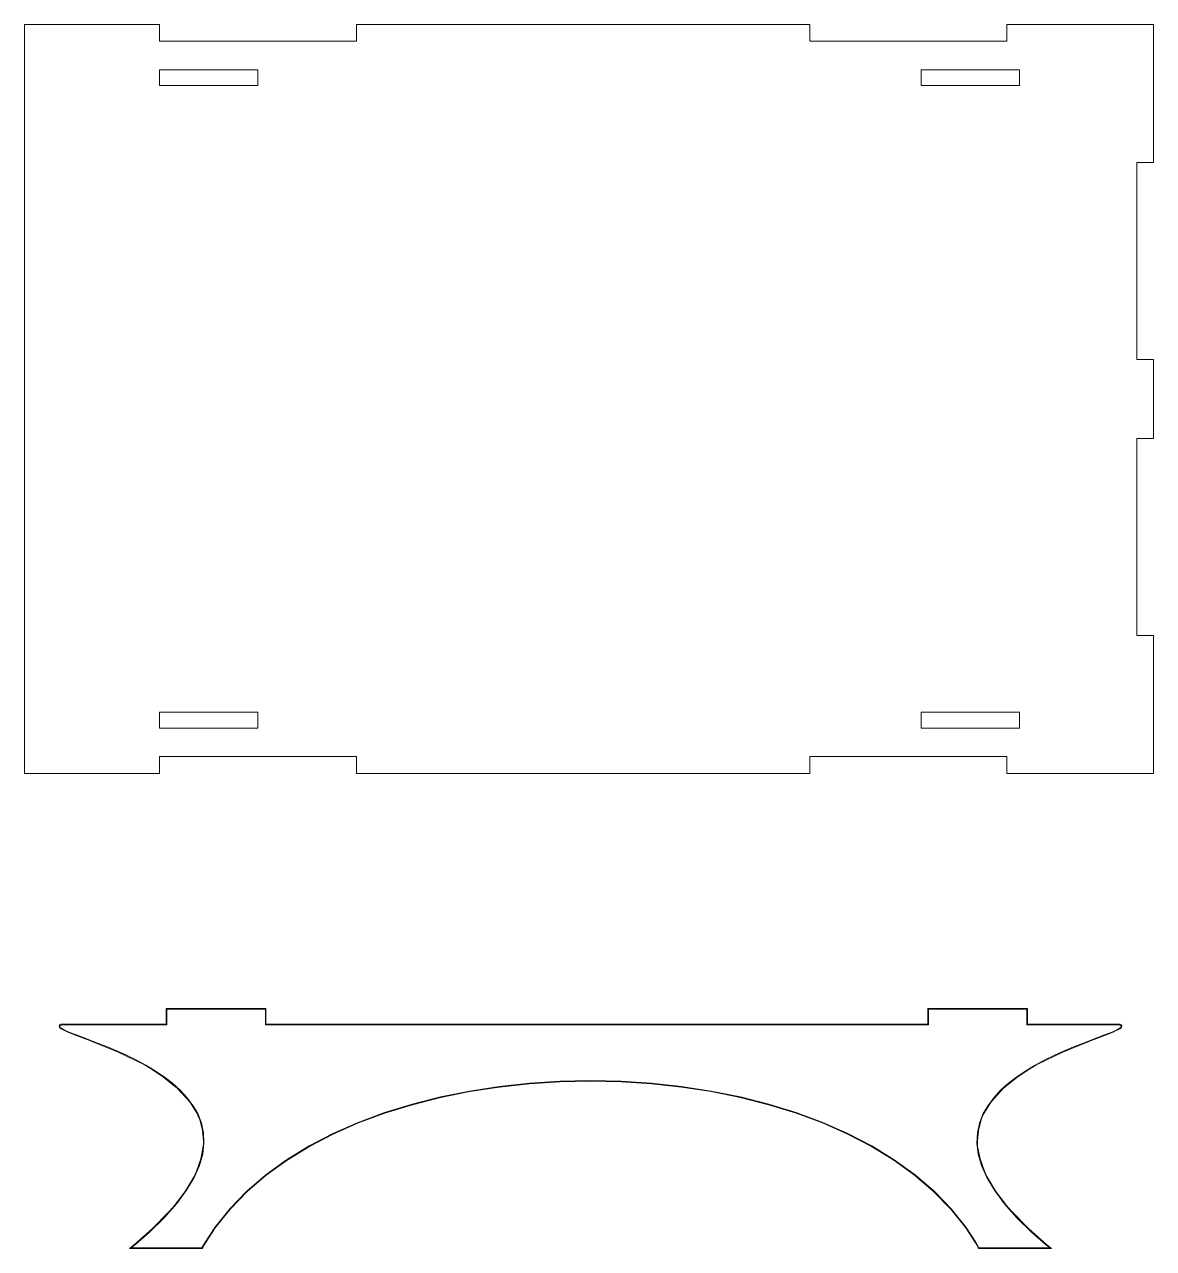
# Model space of a CAD drawing. Header units: millimetres. Extents: x -1378 to 3334, y -1176 to 661.
# Drawn here: x 971.1 to 1400.8, y -713.1 to -247.3 of the extents above; entities that cross this region are included whole.
import ezdxf

# ---------------------------------------------------------------- set-up
doc = ezdxf.new("R2010")
doc.units = ezdxf.units.MM
doc.header["$MEASUREMENT"] = 0
doc.layers.add('Layer 1', color=7, linetype='Continuous')

msp = doc.modelspace()

# ---------------------------------------------------------------- linework, layer by layer
at = {"layer": 'Layer 1', "color": 153, "lineweight": 9}
for points in [[(971.0608, -532.3173), (971.0608, -532.3173), (971.0608, -247.3173), (971.0608, -247.3173)], [(971.0608, -247.3173), (971.0608, -247.3173), (1022.4308, -247.3173), (1022.4308, -247.3173)], [(971.0608, -532.3173), (971.0608, -532.3173), (971.0608, -247.3173), (971.0608, -247.3173)], [(971.0608, -247.3173), (971.0608, -247.3173), (1022.4308, -247.3173), (1022.4308, -247.3173)], [(1022.4308, -247.3173), (1022.4308, -247.3173), (1022.4308, -253.6923), (1022.4308, -253.6923)], [(1022.4308, -247.3173), (1022.4308, -247.3173), (1022.4308, -253.6923), (1022.4308, -253.6923)], [(1097.4308, -253.6923), (1097.4308, -253.6923), (1097.4308, -247.3173), (1097.4308, -247.3173)], [(1097.4308, -247.3173), (1097.4308, -247.3173), (1269.9308, -247.3173), (1269.9308, -247.3173)], [(1097.4308, -253.6923), (1097.4308, -253.6923), (1097.4308, -247.3173), (1097.4308, -247.3173)], [(1097.4308, -247.3173), (1097.4308, -247.3173), (1269.9308, -247.3173), (1269.9308, -247.3173)], [(1269.9308, -247.3173), (1269.9308, -247.3173), (1269.9308, -253.6923), (1269.9308, -253.6923)], [(1269.9308, -247.3173), (1269.9308, -247.3173), (1269.9308, -253.6923), (1269.9308, -253.6923)], [(1344.9308, -253.6923), (1344.9308, -253.6923), (1344.9308, -247.3173), (1344.9308, -247.3173)], [(1344.9308, -247.3173), (1344.9308, -247.3173), (1400.8008, -247.3173), (1400.8008, -247.3173)], [(1344.9308, -253.6923), (1344.9308, -253.6923), (1344.9308, -247.3173), (1344.9308, -247.3173)], [(1344.9308, -247.3173), (1344.9308, -247.3173), (1400.8008, -247.3173), (1400.8008, -247.3173)], [(1400.8008, -247.3173), (1400.8008, -247.3173), (1400.8008, -299.8143), (1400.8008, -299.8143)], [(1400.8008, -247.3173), (1400.8008, -247.3173), (1400.8008, -299.8143), (1400.8008, -299.8143)], [(1022.4308, -253.6923), (1022.4308, -253.6923), (1097.4308, -253.6923), (1097.4308, -253.6923)], [(1022.4308, -253.6923), (1022.4308, -253.6923), (1097.4308, -253.6923), (1097.4308, -253.6923)], [(1269.9308, -253.6923), (1269.9308, -253.6923), (1344.9308, -253.6923), (1344.9308, -253.6923)], [(1269.9308, -253.6923), (1269.9308, -253.6923), (1344.9308, -253.6923), (1344.9308, -253.6923)], [(1022.4308, -264.5683), (1022.4308, -264.5683), (1059.9308, -264.5683), (1059.9308, -264.5683)], [(1022.4308, -270.5653), (1022.4308, -270.5653), (1022.4308, -264.5683), (1022.4308, -264.5683)], [(1022.4308, -264.5683), (1022.4308, -264.5683), (1059.9308, -264.5683), (1059.9308, -264.5683)], [(1022.4308, -270.5653), (1022.4308, -270.5653), (1022.4308, -264.5683), (1022.4308, -264.5683)], [(1059.9308, -264.5683), (1059.9308, -264.5683), (1059.9308, -270.5653), (1059.9308, -270.5653)], [(1059.9308, -264.5683), (1059.9308, -264.5683), (1059.9308, -270.5653), (1059.9308, -270.5653)], [(1312.3108, -264.5683), (1312.3108, -264.5683), (1349.8108, -264.5683), (1349.8108, -264.5683)], [(1312.3108, -270.5653), (1312.3108, -270.5653), (1312.3108, -264.5683), (1312.3108, -264.5683)], [(1312.3108, -264.5683), (1312.3108, -264.5683), (1349.8108, -264.5683), (1349.8108, -264.5683)], [(1312.3108, -270.5653), (1312.3108, -270.5653), (1312.3108, -264.5683), (1312.3108, -264.5683)], [(1349.8108, -264.5683), (1349.8108, -264.5683), (1349.8108, -270.5653), (1349.8108, -270.5653)], [(1349.8108, -264.5683), (1349.8108, -264.5683), (1349.8108, -270.5653), (1349.8108, -270.5653)], [(1059.9308, -270.5653), (1059.9308, -270.5653), (1022.4308, -270.5653), (1022.4308, -270.5653)], [(1059.9308, -270.5653), (1059.9308, -270.5653), (1022.4308, -270.5653), (1022.4308, -270.5653)], [(1349.8108, -270.5653), (1349.8108, -270.5653), (1312.3108, -270.5653), (1312.3108, -270.5653)], [(1349.8108, -270.5653), (1349.8108, -270.5653), (1312.3108, -270.5653), (1312.3108, -270.5653)], [(1400.8008, -299.8143), (1400.8008, -299.8143), (1394.4308, -299.8143), (1394.4308, -299.8143)], [(1394.4308, -299.8143), (1394.4308, -299.8143), (1394.4308, -374.8183), (1394.4308, -374.8183)], [(1400.8008, -299.8143), (1400.8008, -299.8143), (1394.4308, -299.8143), (1394.4308, -299.8143)], [(1394.4308, -299.8143), (1394.4308, -299.8143), (1394.4308, -374.8183), (1394.4308, -374.8183)], [(1394.4308, -374.8183), (1394.4308, -374.8183), (1400.8008, -374.8183), (1400.8008, -374.8183)], [(1394.4308, -374.8183), (1394.4308, -374.8183), (1400.8008, -374.8183), (1400.8008, -374.8183)], [(1400.8008, -374.8183), (1400.8008, -374.8183), (1400.8008, -404.8183), (1400.8008, -404.8183)], [(1400.8008, -374.8183), (1400.8008, -374.8183), (1400.8008, -404.8183), (1400.8008, -404.8183)], [(1395.6308, -404.8183), (1395.6308, -404.8183), (1394.4308, -404.8183), (1394.4308, -404.8183)], [(1394.4308, -404.8183), (1394.4308, -404.8183), (1394.4308, -479.8173), (1394.4308, -479.8173)], [(1395.6308, -404.8183), (1395.6308, -404.8183), (1394.4308, -404.8183), (1394.4308, -404.8183)], [(1394.4308, -404.8183), (1394.4308, -404.8183), (1394.4308, -479.8173), (1394.4308, -479.8173)], [(1399.2108, -404.8183), (1399.2108, -404.8183), (1395.6308, -404.8183), (1395.6308, -404.8183)], [(1399.2108, -404.8183), (1399.2108, -404.8183), (1395.6308, -404.8183), (1395.6308, -404.8183)], [(1400.8008, -404.8183), (1400.8008, -404.8183), (1399.2108, -404.8183), (1399.2108, -404.8183)], [(1400.8008, -404.8183), (1400.8008, -404.8183), (1399.2108, -404.8183), (1399.2108, -404.8183)], [(1394.4308, -479.8173), (1394.4308, -479.8173), (1400.8008, -479.8173), (1400.8008, -479.8173)], [(1394.4308, -479.8173), (1394.4308, -479.8173), (1400.8008, -479.8173), (1400.8008, -479.8173)], [(1400.8008, -479.8173), (1400.8008, -479.8173), (1400.8008, -532.3173), (1400.8008, -532.3173)], [(1400.8008, -479.8173), (1400.8008, -479.8173), (1400.8008, -532.3173), (1400.8008, -532.3173)], [(1022.4308, -509.0673), (1022.4308, -509.0673), (1059.9308, -509.0673), (1059.9308, -509.0673)], [(1022.4308, -515.0673), (1022.4308, -515.0673), (1022.4308, -509.0673), (1022.4308, -509.0673)], [(1022.4308, -509.0673), (1022.4308, -509.0673), (1059.9308, -509.0673), (1059.9308, -509.0673)], [(1022.4308, -515.0673), (1022.4308, -515.0673), (1022.4308, -509.0673), (1022.4308, -509.0673)], [(1059.9308, -509.0673), (1059.9308, -509.0673), (1059.9308, -515.0673), (1059.9308, -515.0673)], [(1059.9308, -509.0673), (1059.9308, -509.0673), (1059.9308, -515.0673), (1059.9308, -515.0673)], [(1312.3108, -509.0673), (1312.3108, -509.0673), (1349.8108, -509.0673), (1349.8108, -509.0673)], [(1312.3108, -515.0673), (1312.3108, -515.0673), (1312.3108, -509.0673), (1312.3108, -509.0673)], [(1312.3108, -509.0673), (1312.3108, -509.0673), (1349.8108, -509.0673), (1349.8108, -509.0673)], [(1312.3108, -515.0673), (1312.3108, -515.0673), (1312.3108, -509.0673), (1312.3108, -509.0673)], [(1349.8108, -509.0673), (1349.8108, -509.0673), (1349.8108, -515.0673), (1349.8108, -515.0673)], [(1349.8108, -509.0673), (1349.8108, -509.0673), (1349.8108, -515.0673), (1349.8108, -515.0673)], [(1059.9308, -515.0673), (1059.9308, -515.0673), (1022.4308, -515.0673), (1022.4308, -515.0673)], [(1059.9308, -515.0673), (1059.9308, -515.0673), (1022.4308, -515.0673), (1022.4308, -515.0673)], [(1349.8108, -515.0673), (1349.8108, -515.0673), (1312.3108, -515.0673), (1312.3108, -515.0673)], [(1349.8108, -515.0673), (1349.8108, -515.0673), (1312.3108, -515.0673), (1312.3108, -515.0673)], [(1097.4308, -525.9413), (1097.4308, -525.9413), (1022.4308, -525.9413), (1022.4308, -525.9413)], [(1022.4308, -525.9413), (1022.4308, -525.9413), (1022.4308, -532.3173), (1022.4308, -532.3173)], [(1097.4308, -525.9413), (1097.4308, -525.9413), (1022.4308, -525.9413), (1022.4308, -525.9413)], [(1022.4308, -525.9413), (1022.4308, -525.9413), (1022.4308, -532.3173), (1022.4308, -532.3173)], [(1097.4308, -532.3173), (1097.4308, -532.3173), (1097.4308, -525.9413), (1097.4308, -525.9413)], [(1097.4308, -532.3173), (1097.4308, -532.3173), (1097.4308, -525.9413), (1097.4308, -525.9413)], [(1344.9308, -525.9413), (1344.9308, -525.9413), (1269.9308, -525.9413), (1269.9308, -525.9413)], [(1269.9308, -525.9413), (1269.9308, -525.9413), (1269.9308, -532.3173), (1269.9308, -532.3173)], [(1344.9308, -525.9413), (1344.9308, -525.9413), (1269.9308, -525.9413), (1269.9308, -525.9413)], [(1269.9308, -525.9413), (1269.9308, -525.9413), (1269.9308, -532.3173), (1269.9308, -532.3173)], [(1344.9308, -532.3173), (1344.9308, -532.3173), (1344.9308, -525.9413), (1344.9308, -525.9413)], [(1344.9308, -532.3173), (1344.9308, -532.3173), (1344.9308, -525.9413), (1344.9308, -525.9413)], [(1022.4308, -532.3173), (1022.4308, -532.3173), (971.0608, -532.3173), (971.0608, -532.3173)], [(1022.4308, -532.3173), (1022.4308, -532.3173), (971.0608, -532.3173), (971.0608, -532.3173)], [(1269.9308, -532.3173), (1269.9308, -532.3173), (1097.4308, -532.3173), (1097.4308, -532.3173)], [(1269.9308, -532.3173), (1269.9308, -532.3173), (1097.4308, -532.3173), (1097.4308, -532.3173)], [(1400.8008, -532.3173), (1400.8008, -532.3173), (1344.9308, -532.3173), (1344.9308, -532.3173)], [(1400.8008, -532.3173), (1400.8008, -532.3173), (1344.9308, -532.3173), (1344.9308, -532.3173)]]:
    msp.add_open_spline(points, degree=3, dxfattribs=at)
at = {"layer": 'Layer 1', "color": 222, "lineweight": 9}
for points in [[(1025.0108, -627.8033), (1025.0108, -627.8033), (1025.0108, -621.8033), (1025.0108, -621.8033)], [(1025.0108, -621.8033), (1025.0108, -621.8033), (1062.9608, -621.8033), (1062.9608, -621.8033)], [(1025.2408, -628.0273), (1025.2408, -628.0273), (1025.2408, -622.0273), (1025.2408, -622.0273)], [(1025.2408, -622.0273), (1025.2408, -622.0273), (1062.7408, -622.0273), (1062.7408, -622.0273)], [(1062.7408, -622.0273), (1062.7408, -622.0273), (1062.7408, -628.0273), (1062.7408, -628.0273)], [(1062.9608, -621.8033), (1062.9608, -621.8033), (1062.9608, -627.8033), (1062.9608, -627.8033)], [(1314.8908, -627.8033), (1314.8908, -627.8033), (1314.8908, -621.8033), (1314.8908, -621.8033)], [(1314.8908, -621.8033), (1314.8908, -621.8033), (1352.8408, -621.8033), (1352.8408, -621.8033)], [(1315.1108, -628.0273), (1315.1108, -628.0273), (1315.1108, -622.0273), (1315.1108, -622.0273)], [(1315.1108, -622.0273), (1315.1108, -622.0273), (1352.6108, -622.0273), (1352.6108, -622.0273)], [(1352.6108, -622.0273), (1352.6108, -622.0273), (1352.6108, -628.0273), (1352.6108, -628.0273)], [(1352.8408, -621.8033), (1352.8408, -621.8033), (1352.8408, -627.8033), (1352.8408, -627.8033)], [(984.2108, -628.6253), (984.2108, -628.6253), (984.2308, -628.5113), (984.2308, -628.5113)], [(984.4908, -629.1373), (984.4908, -629.1373), (984.2108, -628.6253), (984.2108, -628.6253)], [(984.2308, -628.5113), (984.2308, -628.5113), (984.2408, -628.4163), (984.2408, -628.4163)], [(984.2408, -628.4163), (984.2408, -628.4163), (984.5208, -628.0663), (984.5208, -628.0663)], [(984.4908, -628.4173), (984.4908, -628.4173), (984.9208, -628.0873), (984.9208, -628.0873)], [(984.5808, -628.8913), (984.5808, -628.8913), (984.4908, -628.4173), (984.4908, -628.4173)], [(984.5208, -628.0663), (984.5208, -628.0663), (984.9208, -627.8453), (984.9208, -627.8453)], [(984.9208, -627.8453), (984.9208, -627.8453), (985.0008, -627.8163), (985.0008, -627.8163)], [(984.9208, -628.0873), (984.9208, -628.0873), (985.0808, -628.0273), (985.0808, -628.0273)], [(985.0008, -627.8163), (985.0008, -627.8163), (985.0408, -627.8033), (985.0408, -627.8033)], [(985.0408, -627.8033), (985.0408, -627.8033), (1025.0108, -627.8033), (1025.0108, -627.8033)], [(985.0808, -628.0273), (985.0808, -628.0273), (1025.2408, -628.0273), (1025.2408, -628.0273)], [(1062.7408, -628.0273), (1062.7408, -628.0273), (1315.1108, -628.0273), (1315.1108, -628.0273)], [(1062.9608, -627.8033), (1062.9608, -627.8033), (1314.8908, -627.8033), (1314.8908, -627.8033)], [(1352.6108, -628.0273), (1352.6108, -628.0273), (1387.9008, -628.0273), (1387.9008, -628.0273)], [(1352.8408, -627.8033), (1352.8408, -627.8033), (1387.9308, -627.8033), (1387.9308, -627.8033)], [(1387.9008, -628.0273), (1387.9008, -628.0273), (1388.0608, -628.0873), (1388.0608, -628.0873)], [(1387.9308, -627.8033), (1387.9308, -627.8033), (1387.9708, -627.8163), (1387.9708, -627.8163)], [(1387.9708, -627.8163), (1387.9708, -627.8163), (1388.0508, -627.8453), (1388.0508, -627.8453)], [(1388.0508, -627.8453), (1388.0508, -627.8453), (1388.4608, -628.0663), (1388.4608, -628.0663)], [(1388.0608, -628.0873), (1388.0608, -628.0873), (1388.4808, -628.4173), (1388.4808, -628.4173)], [(1388.4808, -628.4173), (1388.4808, -628.4173), (1388.4008, -628.8913), (1388.4008, -628.8913)], [(1388.4608, -628.0663), (1388.4608, -628.0663), (1388.7408, -628.4163), (1388.7408, -628.4163)], [(1388.7608, -628.6253), (1388.7608, -628.6253), (1388.4808, -629.1373), (1388.4808, -629.1373)], [(1388.7408, -628.4163), (1388.7408, -628.4163), (1388.7508, -628.5113), (1388.7508, -628.5113)], [(1388.7508, -628.5113), (1388.7508, -628.5113), (1388.7608, -628.6253), (1388.7608, -628.6253)], [(984.9708, -629.5243), (984.9708, -629.5243), (984.4908, -629.1373), (984.4908, -629.1373)], [(985.2808, -629.4553), (985.2808, -629.4553), (984.5808, -628.8913), (984.5808, -628.8913)], [(985.0608, -629.5783), (985.0608, -629.5783), (984.9708, -629.5243), (984.9708, -629.5243)], [(985.2208, -629.6863), (985.2208, -629.6863), (985.0608, -629.5783), (985.0608, -629.5783)], [(987.1108, -630.6103), (987.1108, -630.6103), (985.2208, -629.6863), (985.2208, -629.6863)], [(986.5508, -630.1143), (986.5508, -630.1143), (985.2808, -629.4553), (985.2808, -629.4553)], [(988.3308, -630.8743), (988.3308, -630.8743), (986.5508, -630.1143), (986.5508, -630.1143)], [(987.3008, -630.6903), (987.3008, -630.6903), (987.1108, -630.6103), (987.1108, -630.6103)], [(987.5808, -630.8113), (987.5808, -630.8113), (987.3008, -630.6903), (987.3008, -630.6903)], [(990.4608, -631.9533), (990.4608, -631.9533), (987.5808, -630.8113), (987.5808, -630.8113)], [(990.5408, -631.7423), (990.5408, -631.7423), (988.3308, -630.8743), (988.3308, -630.8743)], [(990.7508, -632.0643), (990.7508, -632.0643), (990.4608, -631.9533), (990.4608, -631.9533)], [(993.1408, -632.7263), (993.1408, -632.7263), (990.5408, -631.7423), (990.5408, -631.7423)], [(991.1208, -632.2033), (991.1208, -632.2033), (990.7508, -632.0643), (990.7508, -632.0643)], [(994.8108, -633.5933), (994.8108, -633.5933), (991.1208, -632.2033), (991.1208, -632.2033)], [(996.0708, -633.8303), (996.0708, -633.8303), (993.1408, -632.7263), (993.1408, -632.7263)], [(1379.8308, -632.7263), (1379.8308, -632.7263), (1376.9108, -633.8303), (1376.9108, -633.8303)], [(1381.8608, -632.2033), (1381.8608, -632.2033), (1378.1708, -633.5933), (1378.1708, -633.5933)], [(1382.4308, -631.7423), (1382.4308, -631.7423), (1379.8308, -632.7263), (1379.8308, -632.7263)], [(1382.2308, -632.0643), (1382.2308, -632.0643), (1381.8608, -632.2033), (1381.8608, -632.2033)], [(1382.5208, -631.9533), (1382.5208, -631.9533), (1382.2308, -632.0643), (1382.2308, -632.0643)], [(1384.6508, -630.8743), (1384.6508, -630.8743), (1382.4308, -631.7423), (1382.4308, -631.7423)], [(1385.3908, -630.8113), (1385.3908, -630.8113), (1382.5208, -631.9533), (1382.5208, -631.9533)], [(1386.4208, -630.1143), (1386.4208, -630.1143), (1384.6508, -630.8743), (1384.6508, -630.8743)], [(1385.6808, -630.6903), (1385.6808, -630.6903), (1385.3908, -630.8113), (1385.3908, -630.8113)], [(1385.8608, -630.6103), (1385.8608, -630.6103), (1385.6808, -630.6903), (1385.6808, -630.6903)], [(1387.7508, -629.6863), (1387.7508, -629.6863), (1385.8608, -630.6103), (1385.8608, -630.6103)], [(1387.6908, -629.4553), (1387.6908, -629.4553), (1386.4208, -630.1143), (1386.4208, -630.1143)], [(1388.4008, -628.8913), (1388.4008, -628.8913), (1387.6908, -629.4553), (1387.6908, -629.4553)], [(1387.9208, -629.5783), (1387.9208, -629.5783), (1387.7508, -629.6863), (1387.7508, -629.6863)], [(1388.0008, -629.5243), (1388.0008, -629.5243), (1387.9208, -629.5783), (1387.9208, -629.5783)], [(1388.4808, -629.1373), (1388.4808, -629.1373), (1388.0008, -629.5243), (1388.0008, -629.5243)], [(995.1808, -633.7343), (995.1808, -633.7343), (994.8108, -633.5933), (994.8108, -633.5933)], [(997.1108, -634.4643), (997.1108, -634.4643), (995.1808, -633.7343), (995.1808, -633.7343)], [(999.2608, -635.0623), (999.2608, -635.0623), (996.0708, -633.8303), (996.0708, -633.8303)], [(1006.6808, -638.3793), (1006.6808, -638.3793), (997.1108, -634.4643), (997.1108, -634.4643)], [(1002.6608, -636.4273), (1002.6608, -636.4273), (999.2608, -635.0623), (999.2608, -635.0623)], [(1006.2208, -637.9303), (1006.2208, -637.9303), (1002.6608, -636.4273), (1002.6608, -636.4273)], [(1009.8608, -639.5813), (1009.8608, -639.5813), (1006.2208, -637.9303), (1006.2208, -637.9303)], [(1366.7608, -637.9303), (1366.7608, -637.9303), (1363.1108, -639.5813), (1363.1108, -639.5813)], [(1375.8708, -634.4643), (1375.8708, -634.4643), (1366.3008, -638.3793), (1366.3008, -638.3793)], [(1370.3108, -636.4273), (1370.3108, -636.4273), (1366.7608, -637.9303), (1366.7608, -637.9303)], [(1373.7108, -635.0623), (1373.7108, -635.0623), (1370.3108, -636.4273), (1370.3108, -636.4273)], [(1376.9108, -633.8303), (1376.9108, -633.8303), (1373.7108, -635.0623), (1373.7108, -635.0623)], [(1377.8008, -633.7343), (1377.8008, -633.7343), (1375.8708, -634.4643), (1375.8708, -634.4643)], [(1378.1708, -633.5933), (1378.1708, -633.5933), (1377.8008, -633.7343), (1377.8008, -633.7343)], [(1015.9708, -642.8983), (1015.9708, -642.8983), (1006.6808, -638.3793), (1006.6808, -638.3793)], [(1013.5408, -641.3833), (1013.5408, -641.3833), (1009.8608, -639.5813), (1009.8608, -639.5813)], [(1017.1908, -643.3443), (1017.1908, -643.3443), (1013.5408, -641.3833), (1013.5408, -641.3833)], [(1359.4308, -641.3833), (1359.4308, -641.3833), (1355.7808, -643.3443), (1355.7808, -643.3443)], [(1366.3008, -638.3793), (1366.3008, -638.3793), (1357.0008, -642.8983), (1357.0008, -642.8983)], [(1363.1108, -639.5813), (1363.1108, -639.5813), (1359.4308, -641.3833), (1359.4308, -641.3833)], [(1017.7708, -643.9313), (1017.7708, -643.9313), (1015.9708, -642.8983), (1015.9708, -642.8983)], [(1020.7608, -645.4693), (1020.7608, -645.4693), (1017.1908, -643.3443), (1017.1908, -643.3443)], [(1019.2708, -644.7983), (1019.2708, -644.7983), (1017.7708, -643.9313), (1017.7708, -643.9313)], [(1023.6508, -647.6613), (1023.6508, -647.6613), (1019.2708, -644.7983), (1019.2708, -644.7983)], [(1024.1908, -647.7663), (1024.1908, -647.7663), (1020.7608, -645.4693), (1020.7608, -645.4693)], [(1352.2208, -645.4693), (1352.2208, -645.4693), (1348.7908, -647.7663), (1348.7908, -647.7663)], [(1353.7008, -644.7983), (1353.7008, -644.7983), (1349.3208, -647.6613), (1349.3208, -647.6613)], [(1355.7808, -643.3443), (1355.7808, -643.3443), (1352.2208, -645.4693), (1352.2208, -645.4693)], [(1355.2108, -643.9313), (1355.2108, -643.9313), (1353.7008, -644.7983), (1353.7008, -644.7983)], [(1357.0008, -642.8983), (1357.0008, -642.8983), (1355.2108, -643.9313), (1355.2108, -643.9313)], [(1029.2308, -652.1283), (1029.2308, -652.1283), (1023.6508, -647.6613), (1023.6508, -647.6613)], [(1027.4108, -650.2403), (1027.4108, -650.2403), (1024.1908, -647.7663), (1024.1908, -647.7663)], [(1030.3708, -652.8983), (1030.3708, -652.8983), (1027.4108, -650.2403), (1027.4108, -650.2403)], [(1034.0108, -657.3633), (1034.0108, -657.3633), (1029.2308, -652.1283), (1029.2308, -652.1283)], [(1151.7908, -651.4863), (1151.7908, -651.4863), (1140.4908, -653.2283), (1140.4908, -653.2283)], [(1151.8308, -651.7073), (1151.8308, -651.7073), (1140.5408, -653.4453), (1140.5408, -653.4453)], [(1163.2608, -650.2433), (1163.2608, -650.2433), (1151.7908, -651.4863), (1151.7908, -651.4863)], [(1163.2908, -650.4673), (1163.2908, -650.4673), (1151.8308, -651.7073), (1151.8308, -651.7073)], [(1174.8508, -649.4973), (1174.8508, -649.4973), (1163.2608, -650.2433), (1163.2608, -650.2433)], [(1174.8608, -649.7223), (1174.8608, -649.7223), (1163.2908, -650.4673), (1163.2908, -650.4673)], [(1186.4908, -649.2483), (1186.4908, -649.2483), (1174.8508, -649.4973), (1174.8508, -649.4973)], [(1186.4908, -649.4743), (1186.4908, -649.4743), (1174.8608, -649.7223), (1174.8608, -649.7223)], [(1198.1308, -649.4973), (1198.1308, -649.4973), (1186.4908, -649.2483), (1186.4908, -649.2483)], [(1198.1208, -649.7223), (1198.1208, -649.7223), (1186.4908, -649.4743), (1186.4908, -649.4743)], [(1209.6908, -650.4673), (1209.6908, -650.4673), (1198.1208, -649.7223), (1198.1208, -649.7223)], [(1209.7208, -650.2433), (1209.7208, -650.2433), (1198.1308, -649.4973), (1198.1308, -649.4973)], [(1221.1408, -651.7073), (1221.1408, -651.7073), (1209.6908, -650.4673), (1209.6908, -650.4673)], [(1221.1908, -651.4863), (1221.1908, -651.4863), (1209.7208, -650.2433), (1209.7208, -650.2433)], [(1232.4308, -653.4453), (1232.4308, -653.4453), (1221.1408, -651.7073), (1221.1408, -651.7073)], [(1232.4908, -653.2283), (1232.4908, -653.2283), (1221.1908, -651.4863), (1221.1908, -651.4863)], [(1343.7408, -652.1283), (1343.7408, -652.1283), (1338.9708, -657.3633), (1338.9708, -657.3633)], [(1345.5708, -650.2403), (1345.5708, -650.2403), (1342.6008, -652.8983), (1342.6008, -652.8983)], [(1349.3208, -647.6613), (1349.3208, -647.6613), (1343.7408, -652.1283), (1343.7408, -652.1283)], [(1348.7908, -647.7663), (1348.7908, -647.7663), (1345.5708, -650.2403), (1345.5708, -650.2403)], [(1033.0208, -655.7453), (1033.0208, -655.7453), (1030.3708, -652.8983), (1030.3708, -652.8983)], [(1035.2808, -658.7893), (1035.2808, -658.7893), (1033.0208, -655.7453), (1033.0208, -655.7453)], [(1129.4008, -655.4653), (1129.4008, -655.4653), (1118.6108, -658.2013), (1118.6108, -658.2013)], [(1129.4808, -655.6803), (1129.4808, -655.6803), (1118.6908, -658.4103), (1118.6908, -658.4103)], [(1140.4908, -653.2283), (1140.4908, -653.2283), (1129.4008, -655.4653), (1129.4008, -655.4653)], [(1140.5408, -653.4453), (1140.5408, -653.4453), (1129.4808, -655.6803), (1129.4808, -655.6803)], [(1243.5008, -655.6803), (1243.5008, -655.6803), (1232.4308, -653.4453), (1232.4308, -653.4453)], [(1243.5708, -655.4653), (1243.5708, -655.4653), (1232.4908, -653.2283), (1232.4908, -653.2283)], [(1254.2808, -658.4103), (1254.2808, -658.4103), (1243.5008, -655.6803), (1243.5008, -655.6803)], [(1254.3708, -658.2013), (1254.3708, -658.2013), (1243.5708, -655.4653), (1243.5708, -655.4653)], [(1339.9608, -655.7453), (1339.9608, -655.7453), (1337.7008, -658.7893), (1337.7008, -658.7893)], [(1342.6008, -652.8983), (1342.6008, -652.8983), (1339.9608, -655.7453), (1339.9608, -655.7453)], [(1036.8208, -661.8073), (1036.8208, -661.8073), (1034.0108, -657.3633), (1034.0108, -657.3633)], [(1037.1108, -662.0363), (1037.1108, -662.0363), (1035.2808, -658.7893), (1035.2808, -658.7893)], [(1108.1508, -661.4343), (1108.1508, -661.4343), (1098.1008, -665.1643), (1098.1008, -665.1643)], [(1118.6108, -658.2013), (1118.6108, -658.2013), (1108.1508, -661.4343), (1108.1508, -661.4343)], [(1118.6908, -658.4103), (1118.6908, -658.4103), (1108.2508, -661.6383), (1108.2508, -661.6383)], [(1264.7208, -661.6383), (1264.7208, -661.6383), (1254.2808, -658.4103), (1254.2808, -658.4103)], [(1264.8208, -661.4343), (1264.8208, -661.4343), (1254.3708, -658.2013), (1254.3708, -658.2013)], [(1274.8808, -665.1643), (1274.8808, -665.1643), (1264.8208, -661.4343), (1264.8208, -661.4343)], [(1337.7008, -658.7893), (1337.7008, -658.7893), (1335.8608, -662.0363), (1335.8608, -662.0363)], [(1338.9708, -657.3633), (1338.9708, -657.3633), (1336.1608, -661.8073), (1336.1608, -661.8073)], [(1037.4708, -663.4063), (1037.4708, -663.4063), (1036.8208, -661.8073), (1036.8208, -661.8073)], [(1038.4408, -665.4913), (1038.4408, -665.4913), (1037.1108, -662.0363), (1037.1108, -662.0363)], [(1037.7908, -664.1873), (1037.7908, -664.1873), (1037.4708, -663.4063), (1037.4708, -663.4063)], [(1038.8508, -668.2003), (1038.8508, -668.2003), (1037.7908, -664.1873), (1037.7908, -664.1873)], [(1039.2208, -669.1623), (1039.2208, -669.1623), (1038.4408, -665.4913), (1038.4408, -665.4913)], [(1098.1008, -665.1643), (1098.1008, -665.1643), (1088.4908, -669.3923), (1088.4908, -669.3923)], [(1098.2108, -665.3613), (1098.2108, -665.3613), (1088.6108, -669.5813), (1088.6108, -669.5813)], [(1108.2508, -661.6383), (1108.2508, -661.6383), (1098.2108, -665.3613), (1098.2108, -665.3613)], [(1274.7708, -665.3613), (1274.7708, -665.3613), (1264.7208, -661.6383), (1264.7208, -661.6383)], [(1284.3708, -669.5813), (1284.3708, -669.5813), (1274.7708, -665.3613), (1274.7708, -665.3613)], [(1284.4908, -669.3923), (1284.4908, -669.3923), (1274.8808, -665.1643), (1274.8808, -665.1643)], [(1334.5308, -665.4913), (1334.5308, -665.4913), (1333.7508, -669.1623), (1333.7508, -669.1623)], [(1335.1908, -664.1873), (1335.1908, -664.1873), (1334.1308, -668.2003), (1334.1308, -668.2003)], [(1335.8608, -662.0363), (1335.8608, -662.0363), (1334.5308, -665.4913), (1334.5308, -665.4913)], [(1335.5108, -663.4063), (1335.5108, -663.4063), (1335.1908, -664.1873), (1335.1908, -664.1873)], [(1336.1608, -661.8073), (1336.1608, -661.8073), (1335.5108, -663.4063), (1335.5108, -663.4063)], [(1039.2008, -672.3357), (1039.2008, -672.3357), (1038.8508, -668.2003), (1038.8508, -668.2003)], [(1039.3908, -673.0537), (1039.3908, -673.0537), (1039.2208, -669.1623), (1039.2208, -669.1623)], [(1088.4908, -669.3923), (1088.4908, -669.3923), (1079.3808, -674.1176), (1079.3808, -674.1176)], [(1088.6108, -669.5813), (1088.6108, -669.5813), (1079.5208, -674.2979), (1079.5208, -674.2979)], [(1293.4508, -674.2979), (1293.4508, -674.2979), (1284.3708, -669.5813), (1284.3708, -669.5813)], [(1293.5908, -674.1176), (1293.5908, -674.1176), (1284.4908, -669.3923), (1284.4908, -669.3923)], [(1333.7508, -669.1623), (1333.7508, -669.1623), (1333.5808, -673.0537), (1333.5808, -673.0537)], [(1334.1308, -668.2003), (1334.1308, -668.2003), (1333.7808, -672.3357), (1333.7808, -672.3357)], [(1038.2208, -679.0219), (1038.2208, -679.0219), (1039.1208, -674.1727), (1039.1208, -674.1727)], [(1038.8908, -677.1727), (1038.8908, -677.1727), (1039.3908, -673.0537), (1039.3908, -673.0537)], [(1039.1208, -674.1727), (1039.1208, -674.1727), (1039.1608, -673.1803), (1039.1608, -673.1803)], [(1039.1608, -673.1803), (1039.1608, -673.1803), (1039.2008, -672.3357), (1039.2008, -672.3357)], [(1079.3808, -674.1176), (1079.3808, -674.1176), (1070.8508, -679.3402), (1070.8508, -679.3402)], [(1079.5208, -674.2979), (1079.5208, -674.2979), (1071.0008, -679.5112), (1071.0008, -679.5112)], [(1301.9808, -679.5112), (1301.9808, -679.5112), (1293.4508, -674.2979), (1293.4508, -674.2979)], [(1302.1308, -679.3402), (1302.1308, -679.3402), (1293.5908, -674.1176), (1293.5908, -674.1176)], [(1333.5808, -673.0537), (1333.5808, -673.0537), (1334.0808, -677.1727), (1334.0808, -677.1727)], [(1333.7808, -672.3357), (1333.7808, -672.3357), (1333.8108, -673.1803), (1333.8108, -673.1803)], [(1333.8108, -673.1803), (1333.8108, -673.1803), (1333.8608, -674.1727), (1333.8608, -674.1727)], [(1333.8608, -674.1727), (1333.8608, -674.1727), (1334.7608, -679.0219), (1334.7608, -679.0219)], [(1036.5708, -683.6769), (1036.5708, -683.6769), (1038.2208, -679.0219), (1038.2208, -679.0219)], [(1037.6608, -681.527), (1037.6608, -681.527), (1038.8908, -677.1727), (1038.8908, -677.1727)], [(1070.8508, -679.3402), (1070.8508, -679.3402), (1062.9308, -685.059), (1062.9308, -685.059)], [(1071.0008, -679.5112), (1071.0008, -679.5112), (1063.0908, -685.2203), (1063.0908, -685.2203)], [(1309.8808, -685.2203), (1309.8808, -685.2203), (1301.9808, -679.5112), (1301.9808, -679.5112)], [(1310.0408, -685.059), (1310.0408, -685.059), (1302.1308, -679.3402), (1302.1308, -679.3402)], [(1334.0808, -677.1727), (1334.0808, -677.1727), (1335.3208, -681.527), (1335.3208, -681.527)], [(1334.7608, -679.0219), (1334.7608, -679.0219), (1336.4108, -683.6769), (1336.4108, -683.6769)], [(1035.5908, -685.7632), (1035.5908, -685.7632), (1036.1508, -684.5726), (1036.1508, -684.5726)], [(1035.6408, -686.1202), (1035.6408, -686.1202), (1037.6608, -681.527), (1037.6608, -681.527)], [(1036.1508, -684.5726), (1036.1508, -684.5726), (1036.5708, -683.6769), (1036.5708, -683.6769)], [(1335.3208, -681.527), (1335.3208, -681.527), (1337.3408, -686.1202), (1337.3408, -686.1202)], [(1336.4108, -683.6769), (1336.4108, -683.6769), (1336.8308, -684.5726), (1336.8308, -684.5726)], [(1336.8308, -684.5726), (1336.8308, -684.5726), (1337.3908, -685.7632), (1337.3908, -685.7632)], [(1032.1708, -691.445), (1032.1708, -691.445), (1035.5908, -685.7632), (1035.5908, -685.7632)], [(1032.7708, -690.9599), (1032.7708, -690.9599), (1035.6408, -686.1202), (1035.6408, -686.1202)], [(1062.9308, -685.059), (1062.9308, -685.059), (1055.7008, -691.2767), (1055.7008, -691.2767)], [(1063.0908, -685.2203), (1063.0908, -685.2203), (1055.8708, -691.427), (1055.8708, -691.427)], [(1317.1108, -691.427), (1317.1108, -691.427), (1309.8808, -685.2203), (1309.8808, -685.2203)], [(1317.2808, -691.2767), (1317.2808, -691.2767), (1310.0408, -685.059), (1310.0408, -685.059)], [(1337.3408, -686.1202), (1337.3408, -686.1202), (1340.2108, -690.9599), (1340.2108, -690.9599)], [(1337.3908, -685.7632), (1337.3908, -685.7632), (1340.8008, -691.445), (1340.8008, -691.445)], [(1028.1608, -696.7296), (1028.1608, -696.7296), (1032.1708, -691.445), (1032.1708, -691.445)], [(1028.9908, -696.053), (1028.9908, -696.053), (1032.7708, -690.9599), (1032.7708, -690.9599)], [(1055.7008, -691.2767), (1055.7008, -691.2767), (1049.2008, -697.9919), (1049.2008, -697.9919)], [(1055.8708, -691.427), (1055.8708, -691.427), (1049.3708, -698.1284), (1049.3708, -698.1284)], [(1323.6008, -698.1284), (1323.6008, -698.1284), (1317.1108, -691.427), (1317.1108, -691.427)], [(1323.7808, -697.9919), (1323.7808, -697.9919), (1317.2808, -691.2767), (1317.2808, -691.2767)], [(1340.2108, -690.9599), (1340.2108, -690.9599), (1343.9808, -696.053), (1343.9808, -696.053)], [(1340.8008, -691.445), (1340.8008, -691.445), (1344.8208, -696.7296), (1344.8208, -696.7296)], [(1024.2508, -701.4053), (1024.2508, -701.4053), (1028.9908, -696.053), (1028.9908, -696.053)], [(1026.1208, -699.0929), (1026.1208, -699.0929), (1027.3008, -697.7234), (1027.3008, -697.7234)], [(1027.3008, -697.7234), (1027.3008, -697.7234), (1028.1608, -696.7296), (1028.1608, -696.7296)], [(1049.2008, -697.9919), (1049.2008, -697.9919), (1043.4808, -705.2033), (1043.4808, -705.2033)], [(1049.3708, -698.1284), (1049.3708, -698.1284), (1043.6708, -705.3272), (1043.6708, -705.3272)], [(1329.3008, -705.3272), (1329.3008, -705.3272), (1323.6008, -698.1284), (1323.6008, -698.1284)], [(1329.4908, -705.2033), (1329.4908, -705.2033), (1323.7808, -697.9919), (1323.7808, -697.9919)], [(1343.9808, -696.053), (1343.9808, -696.053), (1348.7208, -701.4053), (1348.7208, -701.4053)], [(1344.8208, -696.7296), (1344.8208, -696.7296), (1345.6808, -697.7234), (1345.6808, -697.7234)], [(1345.6808, -697.7234), (1345.6808, -697.7234), (1346.8608, -699.0929), (1346.8608, -699.0929)], [(1018.4908, -707.0237), (1018.4908, -707.0237), (1024.2508, -701.4053), (1024.2508, -701.4053)], [(1019.7308, -705.5741), (1019.7308, -705.5741), (1026.1208, -699.0929), (1026.1208, -699.0929)], [(1346.8608, -699.0929), (1346.8608, -699.0929), (1353.2408, -705.5741), (1353.2408, -705.5741)], [(1348.7208, -701.4053), (1348.7208, -701.4053), (1354.4808, -707.0237), (1354.4808, -707.0237)], [(1012.9108, -711.5989), (1012.9108, -711.5989), (1019.7308, -705.5741), (1019.7308, -705.5741)], [(1013.4008, -711.4884), (1013.4008, -711.4884), (1018.4908, -707.0237), (1018.4908, -707.0237)], [(1043.4808, -705.2033), (1043.4808, -705.2033), (1039.7308, -710.9236), (1039.7308, -710.9236)], [(1043.6708, -705.3272), (1043.6708, -705.3272), (1039.9208, -711.0379), (1039.9208, -711.0379)], [(1333.0608, -711.0379), (1333.0608, -711.0379), (1329.3008, -705.3272), (1329.3008, -705.3272)], [(1333.2508, -710.9236), (1333.2508, -710.9236), (1329.4908, -705.2033), (1329.4908, -705.2033)], [(1353.2408, -705.5741), (1353.2408, -705.5741), (1360.0708, -711.5989), (1360.0708, -711.5989)], [(1354.4808, -707.0237), (1354.4808, -707.0237), (1359.5808, -711.4884), (1359.5808, -711.4884)], [(1011.5108, -712.7397), (1011.5108, -712.7397), (1012.9108, -711.5989), (1012.9108, -711.5989)], [(1011.6508, -712.9133), (1011.6508, -712.9133), (1013.4008, -711.4884), (1013.4008, -711.4884)], [(1039.7308, -710.9236), (1039.7308, -710.9236), (1038.6208, -712.9133), (1038.6208, -712.9133)], [(1039.9208, -711.0379), (1039.9208, -711.0379), (1038.8208, -713.0237), (1038.8208, -713.0237)], [(1334.1608, -713.0237), (1334.1608, -713.0237), (1333.0608, -711.0379), (1333.0608, -711.0379)], [(1334.3508, -712.9133), (1334.3508, -712.9133), (1333.2508, -710.9236), (1333.2508, -710.9236)], [(1359.5808, -711.4884), (1359.5808, -711.4884), (1361.3308, -712.9133), (1361.3308, -712.9133)], [(1360.0708, -711.5989), (1360.0708, -711.5989), (1361.4708, -712.7397), (1361.4708, -712.7397)], [(1011.0208, -713.1394), (1011.0208, -713.1394), (1011.5108, -712.7397), (1011.5108, -712.7397)], [(1038.7508, -713.1394), (1038.7508, -713.1394), (1011.0208, -713.1394), (1011.0208, -713.1394)], [(1038.6208, -712.9133), (1038.6208, -712.9133), (1011.6508, -712.9133), (1011.6508, -712.9133)], [(1038.8208, -713.0237), (1038.8208, -713.0237), (1038.7508, -713.1394), (1038.7508, -713.1394)], [(1334.2208, -713.1394), (1334.2208, -713.1394), (1334.1608, -713.0237), (1334.1608, -713.0237)], [(1361.9608, -713.1394), (1361.9608, -713.1394), (1334.2208, -713.1394), (1334.2208, -713.1394)], [(1361.3308, -712.9133), (1361.3308, -712.9133), (1334.3508, -712.9133), (1334.3508, -712.9133)], [(1361.4708, -712.7397), (1361.4708, -712.7397), (1361.9608, -713.1394), (1361.9608, -713.1394)]]:
    msp.add_open_spline(points, degree=3, dxfattribs=at)

doc.saveas('drawing.dxf')
